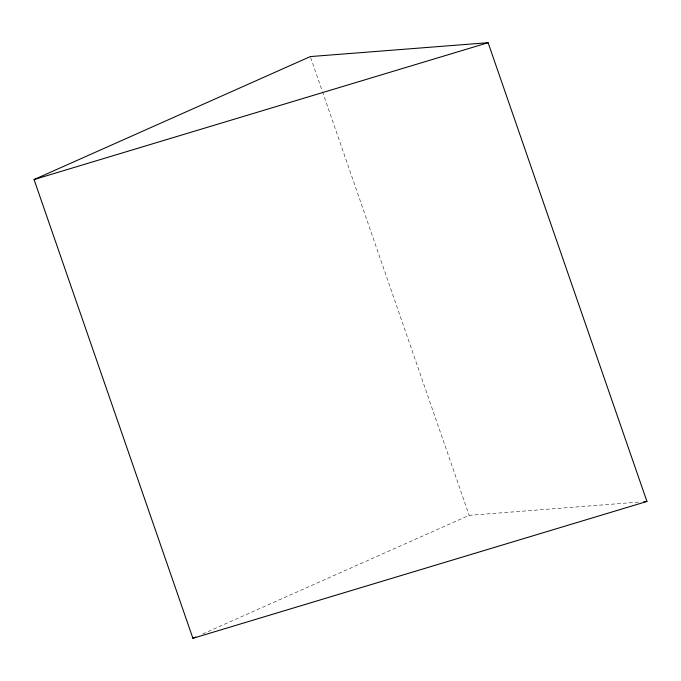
<?xml version="1.0" encoding="UTF-8"?>
<svg xmlns="http://www.w3.org/2000/svg" width="681" height="681" viewBox="0 0 681 681"><rect width="100%" height="100%" fill="white"/><g stroke="black" fill="none" stroke-linecap="round" stroke-linejoin="round"><path stroke-width="0.51" stroke-dasharray="3.4 2.55" d="M202.606 633.994L469.158 515.338L640.6 501.948M310.647 57.587L322.122 90.709M322.471 91.714L469.158 515.338"/><path stroke-width="1.02" d="M34.05 179.546L310.306 56.583L488.09 42.699L646.95 501.454L192.91 638.301L34.05 179.546L488.09 42.699M192.91 638.301L195.813 637.007M643.775 501.701L646.95 501.454"/></g></svg>
